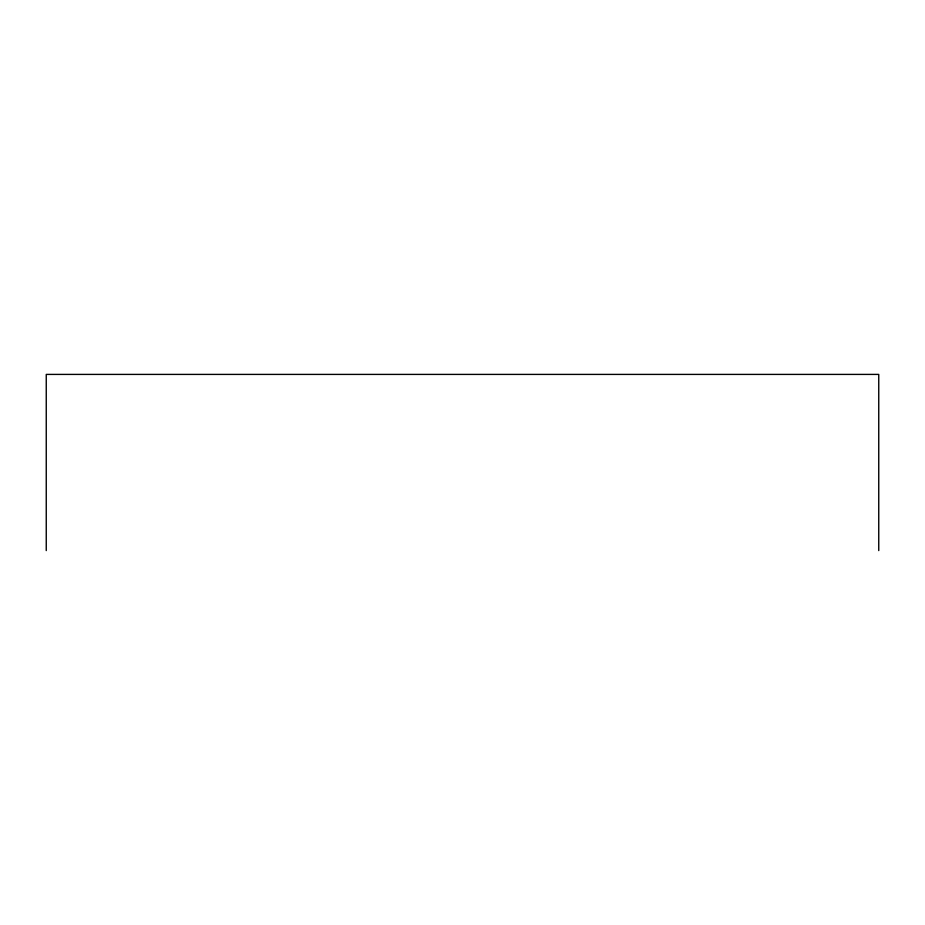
<?xml version="1.0" encoding="UTF-8"?>
<svg xmlns="http://www.w3.org/2000/svg" width="925" height="925" viewBox="0 0 925 925"><rect width="100%" height="100%" fill="white"/><g stroke="black" fill="none" stroke-linecap="round" stroke-linejoin="round"><path stroke-width="1.39" d="M878.75 550.595L878.75 374.405L46.25 374.405L46.25 550.595"/></g></svg>
